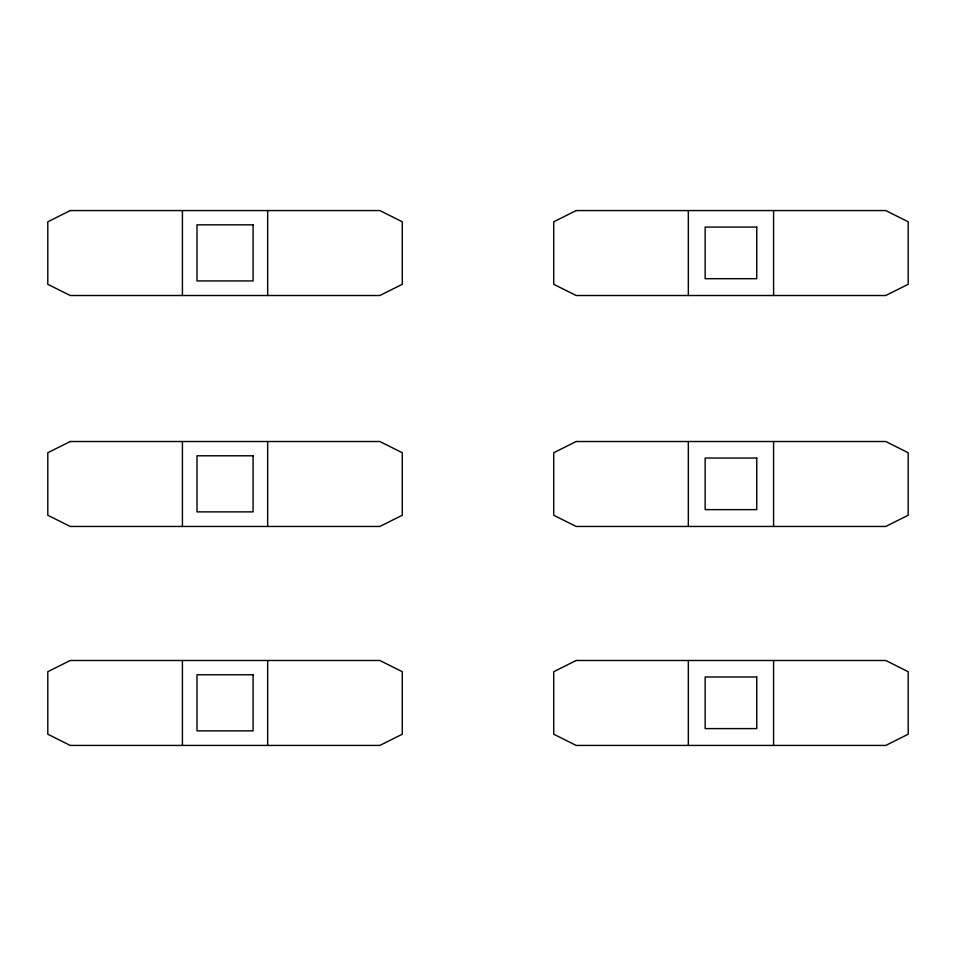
<?xml version="1.0" encoding="UTF-8"?>
<svg xmlns="http://www.w3.org/2000/svg" width="956" height="956" viewBox="0 0 956 956"><rect width="100%" height="100%" fill="white"/><g stroke="black" fill="none" stroke-linecap="round" stroke-linejoin="round"><path stroke-width="1.43" d="M773.583 210.571L773.583 295.512M773.583 441.517L773.583 526.457M773.583 660.488L773.583 745.429M688.332 210.571L688.332 295.512M688.332 441.517L688.332 526.457M688.332 660.488L688.332 745.429M267.668 210.571L267.668 295.512M267.668 441.517L267.668 526.457M267.668 660.488L267.668 745.429M182.417 210.571L182.417 295.512M182.417 441.517L182.417 526.457M182.417 660.488L182.417 745.429M70.23 210.571L47.8 221.792L47.8 284.291L70.23 295.512L379.855 295.512L402.285 284.291L402.285 221.792L379.855 210.571L70.23 210.571M70.23 441.517L47.8 452.738L47.8 515.248L70.23 526.457L379.855 526.457L402.285 515.248L402.285 452.738L379.855 441.517L70.23 441.517M576.145 210.571L553.715 221.792L553.715 284.291L576.145 295.512L885.77 295.512L908.2 284.291L908.2 221.792L885.77 210.571L576.145 210.571M70.23 660.488L47.8 671.71L47.8 734.208L70.23 745.429L379.855 745.429L402.285 734.208L402.285 671.71L379.855 660.488L70.23 660.488M576.145 441.517L553.715 452.738L553.715 515.248L576.145 526.457L885.77 526.457L908.2 515.248L908.2 452.738L885.77 441.517L576.145 441.517M576.145 660.488L553.715 671.71L553.715 734.208L576.145 745.429L885.77 745.429L908.2 734.208L908.2 671.71L885.77 660.488L576.145 660.488M253.089 224.839L196.996 224.839L196.996 280.933L253.089 280.933L253.089 224.839M756.758 227.086L705.158 227.086L705.158 278.686L756.758 278.686L756.758 227.086M253.089 455.785L196.996 455.785L196.996 511.878L253.089 511.878L253.089 455.785M756.758 458.032L705.158 458.032L705.158 509.632L756.758 509.632L756.758 458.032M253.089 674.757L196.996 674.757L196.996 730.85L253.089 730.85L253.089 674.757M756.758 677.003L705.158 677.003L705.158 728.603L756.758 728.603L756.758 677.003"/></g></svg>
